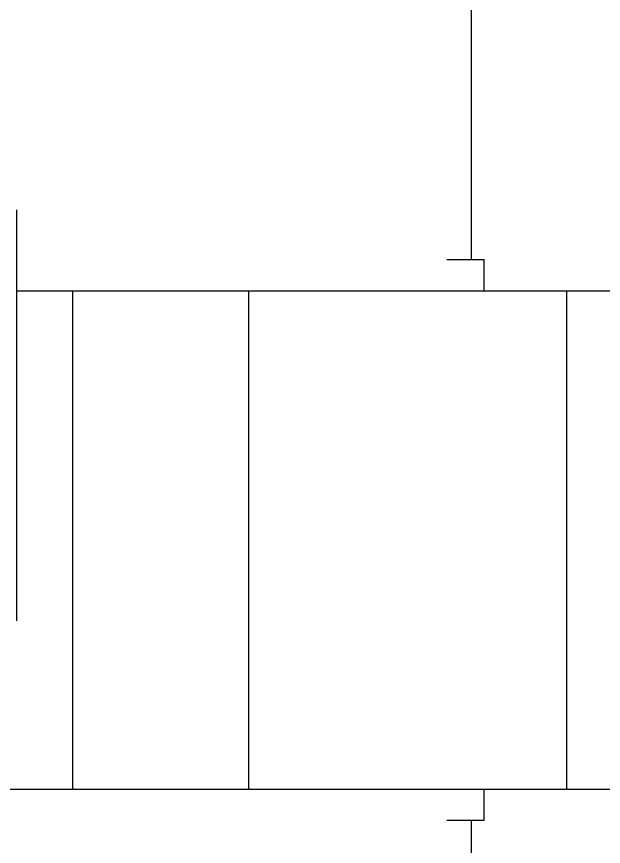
# Model space of a CAD drawing. Extents: x 1036631 to 1215829, y 649019 to 896649.
# Drawn here: x 1141983 to 1142377, y 790121 to 790678 of the extents above; entities that cross this region are included whole.
import ezdxf

# ---------------------------------------------------------------- set-up
doc = ezdxf.new("R2010")
doc.units = 0
doc.header["$LTSCALE"] = 1000
doc.header["$MEASUREMENT"] = 0
doc.styles.get("Standard").update_dxf_attribs({"font": 'gbenor.shx', "bigfont": 'gbcbig.shx'})
doc.dimstyles.get("Standard").update_dxf_attribs({"dimscale": 100, "dimtxt": 3.5, "dimasz": 1, "dimexe": 2.5, "dimexo": 3, "dimgap": 1.5, "dimtad": 1, "dimdec": 0, "dimzin": 0, "dimdsep": 46, "dimtxsty": 'Standard', "dimblk": 'ARCHTICK', "dimcen": 0.09, "dimadec": 0, "dimazin": 0, "dimtfac": 1, "dimtdec": 0, "dimtix": 1, "dimtmove": 2, "dimatfit": 3, "dimfxl": 1, "dimtolj": 1, "dimtzin": 0, "dimarcsym": 0})

# ---------------------------------------------------------------- blocks, each defined once
blk = doc.blocks.new('gfhhrryyfd')
at = {"linetype": 'Continuous'}
for p, q in [((3695551.17, -1759115.69), (3695551.17, -1758014.41)), ((3695245.9, -1759082.23), (3695245.9, -1759358.23)), ((3695534.44, -1759115.69), (3695559.53, -1759115.69)), ((3695559.53, -1759136.6), (3695559.53, -1759115.69)), ((3695245.9, -1759136.6), (3695714.26, -1759136.6)), ((3695283.53, -1759471.14), (3695283.53, -1759136.6)), ((3695401.81, -1759471.14), (3695401.81, -1759136.6)), ((3695615.08, -1759471.14), (3695615.08, -1759136.6)), ((3694484.82, -1759471.14), (3695664.07, -1759471.14)), ((3695559.53, -1759492.05), (3695559.53, -1759471.14)), ((3695534.44, -1759492.05), (3695559.53, -1759492.05)), ((3695551.17, -1760119.31), (3695551.17, -1759492.05))]:
    blk.add_line(p, q, dxfattribs=at)
blk.add_leader([(3695116.26, -1759094.78), (3695847.91, -1758055.61)], dimstyle='Standard', override={"dimgap": 20, "dimtad": 0})

msp = doc.modelspace()

# ---------------------------------------------------------------- block references
at = {"lineweight": -3, "xscale": 0.9999959487468004, "yscale": 0.999995949678123, "zscale": 0.9999959495959999}
msp.add_blockref('gfhhrryyfd', (-2553247.96, 2549623.71), dxfattribs=at)

doc.saveas('drawing.dxf')
